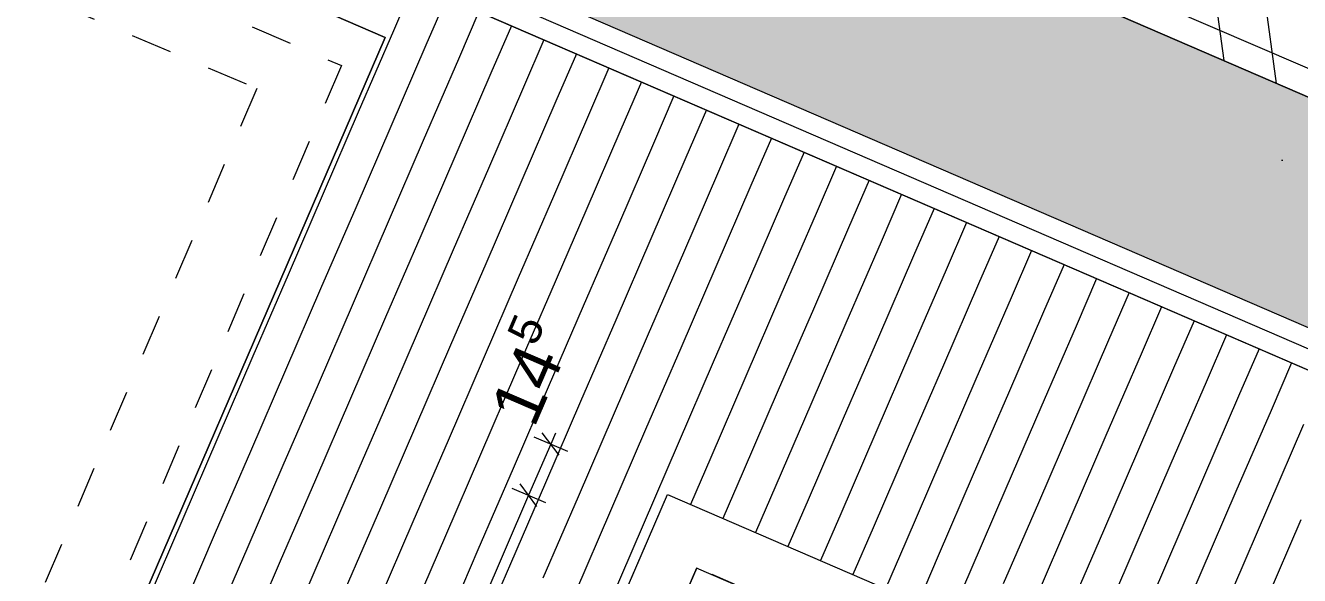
# Model space of a CAD drawing. Header units: millimetres. Extents: x 12535370 to 12566104, y 356204400 to 356234587.
# Drawn here: x 12549609 to 12552870, y 356218407 to 356219814 of the extents above; entities that cross this region are included whole.
import ezdxf
from ezdxf.enums import TextEntityAlignment as Align

# ---------------------------------------------------------------- set-up
doc = ezdxf.new("R2010")
doc.units = ezdxf.units.MM
doc.header["$MEASUREMENT"] = 0
doc.linetypes.add('Dashed', pattern=[211.666667, 105.833333, -105.833333])
doc.linetypes.add('Dot & Dashed', pattern=[6702.78, 3527.78, -1763.89, 0, -1411.11])
for name, color, linetype in [('New_045 Dachkonstruktionen', 7, 'Continuous'), ('New_080 Raumdefinitionen', 7, 'Continuous'), ('New_255 Plangrafiken', 7, 'Continuous'), ('New_290 Raster _ Achsen', 7, 'Continuous'), ('New_GRUNDSTÜCKSGRENZE', 7, 'Continuous')]:
    doc.layers.add(name, color=color, linetype=linetype)
for name, color, linetype, lineweight in [('New_045 Dachkonstruktionen_Pen_No__1', 7, 'Continuous', 13), ('New_255 Plangrafiken_Pen_No__1', 7, 'Continuous', 13), ('New_255 Plangrafiken_Pen_No__39', 8, 'Continuous', 13), ('New_290 Raster _ Achsen_Pen_No__108', 7, 'Continuous', 13), ('New_GRUNDSTÜCKSGRENZE_Pen_No__1', 7, 'Continuous', 13)]:
    doc.layers.add(name, color=color, linetype=linetype, lineweight=lineweight)
doc.layers.add('New_255 Plangrafiken_Pen_No__38', color=253, linetype='Continuous', lineweight=13, true_color=0xa2a2a2)
doc.styles.add('GENERATED_STYLE_1', font='arial.ttf')
doc.dimstyles.new('GENERATED_STYLE__1', dxfattribs={"dimtxt": 125, "dimasz": 47.5, "dimexe": 0.18, "dimexo": 2, "dimgap": 0, "dimtad": 1, "dimlfac": 0.001, "dimzin": 0, "dimdsep": 46, "dimtxsty": 'GENERATED_STYLE_1', "dimblk": 'ARROWHEAD_2', "dimblk1": 'ARROWHEAD_2', "dimblk2": 'ARROWHEAD_2', "dimcen": 0.09, "dimclrd": 7, "dimclre": 7, "dimclrt": 7, "dimadec": 0, "dimazin": 0, "dimtfac": 1, "dimtdec": 4, "dimtmove": 0, "dimatfit": 3, "dimfxl": 1, "dimtolj": 1, "dimtzin": 0, "dimarcsym": 0})

# ---------------------------------------------------------------- blocks, each defined once
blk = doc.blocks.new('Roof_1', base_point=(12552145.5, 356220991.7))
at = {"layer": 'New_045 Dachkonstruktionen_Pen_No__1', "color": 7, "linetype": 'Continuous', "lineweight": 13, "flags": 128}
blk.add_lwpolyline([(12555891.3, 356218416.1), (12549980.6, 356220954.5)], dxfattribs=at)
blk = doc.blocks.new('Fill_7', base_point=(12240439.2, 356160438.4))
at = {"layer": 'New_255 Plangrafiken_Pen_No__39', "color": 8, "linetype": 'Continuous', "lineweight": 13, "flags": 128}
blk.add_lwpolyline([(12554314.9, 356218028.9), (12553989.6, 356217275.8), (12551327, 356218425.9), (12550878, 356217386.6), (12554587.1, 356215784.3), (12555361.4, 356217576.8)], close=True, dxfattribs=at)
blk = doc.blocks.new('*X22', base_point=(12240439.2, 356160438.4))
at = {"layer": 'New_255 Plangrafiken_Pen_No__39', "color": 8, "linetype": 'Continuous', "lineweight": 13}
for p, q in [((12550603.3, 356219921.3), (12550550.8, 356219799.8)), ((12550603.3, 356219921.3), (12550550.8, 356219799.8)), ((12550686.5, 356219885.3), (12550634, 356219763.8)), ((12550686.5, 356219885.3), (12550634, 356219763.8)), ((12550769.7, 356219849.4), (12550717.2, 356219727.9)), ((12550769.7, 356219849.4), (12550717.2, 356219727.9)), ((12550550.8, 356219799.8), (12550460.9, 356219591.8)), ((12550550.8, 356219799.8), (12550460.9, 356219591.8)), ((12550852.9, 356219813.4), (12550800.4, 356219691.9)), ((12550852.9, 356219813.4), (12550800.4, 356219691.9)), ((12550634, 356219763.8), (12550544.1, 356219555.8)), ((12550634, 356219763.8), (12550544.1, 356219555.8)), ((12550936.1, 356219777.5), (12550883.6, 356219656)), ((12550936.1, 356219777.5), (12550883.6, 356219656)), ((12550717.2, 356219727.9), (12550627.3, 356219519.9)), ((12550717.2, 356219727.9), (12550627.3, 356219519.9)), ((12551019.3, 356219741.5), (12550966.8, 356219620)), ((12551019.3, 356219741.5), (12550966.8, 356219620)), ((12550800.4, 356219691.9), (12550710.6, 356219483.9)), ((12550800.4, 356219691.9), (12550710.6, 356219483.9)), ((12551102.5, 356219705.6), (12551050, 356219584.1)), ((12551102.5, 356219705.6), (12551050, 356219584.1)), ((12551185.7, 356219669.6), (12551133.2, 356219548.2)), ((12551185.7, 356219669.6), (12551133.2, 356219548.2)), ((12550883.6, 356219656), (12550793.8, 356219448)), ((12550883.6, 356219656), (12550793.8, 356219448)), ((12551268.9, 356219633.7), (12551216.4, 356219512.2)), ((12551268.9, 356219633.7), (12551216.4, 356219512.2)), ((12550966.8, 356219620), (12550877, 356219412)), ((12550966.8, 356219620), (12550877, 356219412)), ((12551352.1, 356219597.8), (12551299.7, 356219476.3)), ((12551352.1, 356219597.8), (12551299.7, 356219476.3)), ((12550460.9, 356219591.8), (12550371.1, 356219383.7)), ((12550460.9, 356219591.8), (12550371.1, 356219383.7)), ((12551050, 356219584.1), (12550960.2, 356219376.1)), ((12551050, 356219584.1), (12550960.2, 356219376.1)), ((12551435.3, 356219561.8), (12551382.9, 356219440.3)), ((12551435.3, 356219561.8), (12551382.9, 356219440.3)), ((12550544.1, 356219555.8), (12550454.3, 356219347.8)), ((12550544.1, 356219555.8), (12550454.3, 356219347.8)), ((12551133.2, 356219548.2), (12551043.4, 356219340.1)), ((12551133.2, 356219548.2), (12551043.4, 356219340.1)), ((12550627.3, 356219519.9), (12550537.5, 356219311.8)), ((12550627.3, 356219519.9), (12550537.5, 356219311.8)), ((12551216.4, 356219512.2), (12551126.6, 356219304.2)), ((12551216.4, 356219512.2), (12551126.6, 356219304.2)), ((12551518.5, 356219525.9), (12551466.1, 356219404.4)), ((12551518.5, 356219525.9), (12551466.1, 356219404.4)), ((12550710.6, 356219483.9), (12550620.7, 356219275.9)), ((12550710.6, 356219483.9), (12550620.7, 356219275.9)), ((12551299.7, 356219476.3), (12551209.8, 356219268.3)), ((12551299.7, 356219476.3), (12551209.8, 356219268.3)), ((12551601.8, 356219489.9), (12551549.3, 356219368.4)), ((12551601.8, 356219489.9), (12551549.3, 356219368.4)), ((12550793.8, 356219448), (12550703.9, 356219240)), ((12550793.8, 356219448), (12550703.9, 356219240)), ((12551382.9, 356219440.3), (12551293, 356219232.3)), ((12551382.9, 356219440.3), (12551293, 356219232.3)), ((12551685, 356219454), (12551632.5, 356219332.5)), ((12551685, 356219454), (12551632.5, 356219332.5)), ((12550877, 356219412), (12550787.1, 356219204)), ((12550877, 356219412), (12550787.1, 356219204)), ((12551466.1, 356219404.4), (12551376.2, 356219196.4)), ((12551466.1, 356219404.4), (12551376.2, 356219196.4)), ((12551768.2, 356219418), (12551715.7, 356219296.6)), ((12551768.2, 356219418), (12551715.7, 356219296.6)), ((12550371.1, 356219383.7), (12550281.2, 356219175.7)), ((12550371.1, 356219383.7), (12550281.2, 356219175.7)), ((12550960.2, 356219376.1), (12550870.3, 356219168.1)), ((12550960.2, 356219376.1), (12550870.3, 356219168.1)), ((12551549.3, 356219368.4), (12551459.4, 356219160.4)), ((12551549.3, 356219368.4), (12551459.4, 356219160.4)), ((12551851.4, 356219382.1), (12551798.9, 356219260.6)), ((12551851.4, 356219382.1), (12551798.9, 356219260.6)), ((12550454.3, 356219347.8), (12550364.4, 356219139.8)), ((12550454.3, 356219347.8), (12550364.4, 356219139.8)), ((12551043.4, 356219340.1), (12550953.5, 356219132.1)), ((12551043.4, 356219340.1), (12550953.5, 356219132.1)), ((12551934.6, 356219346.1), (12551882.1, 356219224.7)), ((12551934.6, 356219346.1), (12551882.1, 356219224.7)), ((12550537.5, 356219311.8), (12550447.6, 356219103.8)), ((12550537.5, 356219311.8), (12550447.6, 356219103.8)), ((12551126.6, 356219304.2), (12551036.7, 356219096.2)), ((12551126.6, 356219304.2), (12551036.7, 356219096.2)), ((12551632.5, 356219332.5), (12551542.6, 356219124.5)), ((12551632.5, 356219332.5), (12551542.6, 356219124.5)), ((12552017.8, 356219310.2), (12551965.3, 356219188.7)), ((12552017.8, 356219310.2), (12551965.3, 356219188.7)), ((12550620.7, 356219275.9), (12550530.8, 356219067.9)), ((12550620.7, 356219275.9), (12550530.8, 356219067.9)), ((12551209.8, 356219268.3), (12551119.9, 356219060.2)), ((12551209.8, 356219268.3), (12551119.9, 356219060.2)), ((12551715.7, 356219296.6), (12551625.8, 356219088.5)), ((12551715.7, 356219296.6), (12551625.8, 356219088.5)), ((12552101, 356219274.3), (12552048.5, 356219152.8)), ((12552101, 356219274.3), (12552048.5, 356219152.8)), ((12550703.9, 356219240), (12550614, 356219031.9)), ((12550703.9, 356219240), (12550614, 356219031.9)), ((12551798.9, 356219260.6), (12551709, 356219052.6)), ((12551798.9, 356219260.6), (12551709, 356219052.6)), ((12552184.2, 356219238.3), (12552131.7, 356219116.8)), ((12552184.2, 356219238.3), (12552131.7, 356219116.8)), ((12550787.1, 356219204), (12550697.2, 356218996)), ((12550787.1, 356219204), (12550697.2, 356218996)), ((12551293, 356219232.3), (12551203.1, 356219024.3)), ((12551293, 356219232.3), (12551203.1, 356219024.3)), ((12551882.1, 356219224.7), (12551792.2, 356219016.6)), ((12551882.1, 356219224.7), (12551792.2, 356219016.6)), ((12552267.4, 356219202.4), (12552214.9, 356219080.9)), ((12552267.4, 356219202.4), (12552214.9, 356219080.9)), ((12550281.2, 356219175.7), (12550191.4, 356218967.7)), ((12550281.2, 356219175.7), (12550191.4, 356218967.7)), ((12551376.2, 356219196.4), (12551286.3, 356218988.4)), ((12551376.2, 356219196.4), (12551286.3, 356218988.4)), ((12551965.3, 356219188.7), (12551875.4, 356218980.7)), ((12551965.3, 356219188.7), (12551875.4, 356218980.7)), ((12550364.4, 356219139.8), (12550274.6, 356218931.8)), ((12550364.4, 356219139.8), (12550274.6, 356218931.8)), ((12550870.3, 356219168.1), (12550780.5, 356218960.1)), ((12550870.3, 356219168.1), (12550780.5, 356218960.1)), ((12551459.4, 356219160.4), (12551369.6, 356218952.4)), ((12551459.4, 356219160.4), (12551369.6, 356218952.4)), ((12552048.5, 356219152.8), (12551958.7, 356218944.8)), ((12552048.5, 356219152.8), (12551958.7, 356218944.8)), ((12552350.6, 356219166.4), (12552298.1, 356219044.9)), ((12552350.6, 356219166.4), (12552298.1, 356219044.9)), ((12550953.5, 356219132.1), (12550863.7, 356218924.1)), ((12550953.5, 356219132.1), (12550863.7, 356218924.1)), ((12551542.6, 356219124.5), (12551452.8, 356218916.5)), ((12551542.6, 356219124.5), (12551452.8, 356218916.5)), ((12552131.7, 356219116.8), (12552041.9, 356218908.8)), ((12552131.7, 356219116.8), (12552041.9, 356218908.8)), ((12552433.8, 356219130.5), (12552381.3, 356219009)), ((12552433.8, 356219130.5), (12552381.3, 356219009)), ((12550447.6, 356219103.8), (12550357.8, 356218895.8)), ((12550447.6, 356219103.8), (12550357.8, 356218895.8)), ((12551036.7, 356219096.2), (12550946.9, 356218888.2)), ((12551036.7, 356219096.2), (12550946.9, 356218888.2)), ((12551625.8, 356219088.5), (12551536, 356218880.5)), ((12551625.8, 356219088.5), (12551536, 356218880.5)), ((12552214.9, 356219080.9), (12552125.1, 356218872.9)), ((12552214.9, 356219080.9), (12552125.1, 356218872.9)), ((12552517, 356219094.5), (12552464.5, 356218973.1)), ((12552517, 356219094.5), (12552464.5, 356218973.1)), ((12550530.8, 356219067.9), (12550441, 356218859.9)), ((12550530.8, 356219067.9), (12550441, 356218859.9)), ((12551119.9, 356219060.2), (12551030.1, 356218852.2)), ((12551119.9, 356219060.2), (12551030.1, 356218852.2)), ((12551709, 356219052.6), (12551619.2, 356218844.6)), ((12551709, 356219052.6), (12551619.2, 356218844.6)), ((12552298.1, 356219044.9), (12552208.3, 356218836.9)), ((12552298.1, 356219044.9), (12552208.3, 356218836.9)), ((12552600.2, 356219058.6), (12552547.8, 356218937.1)), ((12552600.2, 356219058.6), (12552547.8, 356218937.1)), ((12550614, 356219031.9), (12550524.2, 356218823.9)), ((12550614, 356219031.9), (12550524.2, 356218823.9)), ((12551203.1, 356219024.3), (12551113.3, 356218816.3)), ((12551203.1, 356219024.3), (12551113.3, 356218816.3)), ((12551792.2, 356219016.6), (12551702.4, 356218808.6)), ((12551792.2, 356219016.6), (12551702.4, 356218808.6)), ((12552381.3, 356219009), (12552291.5, 356218801)), ((12552381.3, 356219009), (12552291.5, 356218801)), ((12552683.4, 356219022.7), (12552631, 356218901.2)), ((12552683.4, 356219022.7), (12552631, 356218901.2)), ((12550697.2, 356218996), (12550607.4, 356218788)), ((12550697.2, 356218996), (12550607.4, 356218788)), ((12551286.3, 356218988.4), (12551196.5, 356218780.3)), ((12551286.3, 356218988.4), (12551196.5, 356218780.3)), ((12551875.4, 356218980.7), (12551785.6, 356218772.7)), ((12551875.4, 356218980.7), (12551785.6, 356218772.7)), ((12552766.6, 356218986.7), (12552714.2, 356218865.2)), ((12552766.6, 356218986.7), (12552714.2, 356218865.2)), ((12550191.4, 356218967.7), (12550101.5, 356218759.7)), ((12550191.4, 356218967.7), (12550101.5, 356218759.7)), ((12550780.5, 356218960.1), (12550690.6, 356218752)), ((12550780.5, 356218960.1), (12550690.6, 356218752)), ((12551369.6, 356218952.4), (12551279.7, 356218744.4)), ((12551369.6, 356218952.4), (12551279.7, 356218744.4)), ((12551958.7, 356218944.8), (12551868.8, 356218736.7)), ((12551958.7, 356218944.8), (12551868.8, 356218736.7)), ((12552464.5, 356218973.1), (12552374.7, 356218765)), ((12552464.5, 356218973.1), (12552374.7, 356218765)), ((12552849.9, 356218950.8), (12552797.4, 356218829.3)), ((12552849.9, 356218950.8), (12552797.4, 356218829.3)), ((12550274.6, 356218931.8), (12550184.7, 356218723.7)), ((12550274.6, 356218931.8), (12550184.7, 356218723.7)), ((12550863.7, 356218924.1), (12550773.8, 356218716.1)), ((12550863.7, 356218924.1), (12550773.8, 356218716.1)), ((12551452.8, 356218916.5), (12551362.9, 356218708.4)), ((12551452.8, 356218916.5), (12551362.9, 356218708.4)), ((12552041.9, 356218908.8), (12551952, 356218700.8)), ((12552041.9, 356218908.8), (12551952, 356218700.8)), ((12552547.8, 356218937.1), (12552457.9, 356218729.1)), ((12552547.8, 356218937.1), (12552457.9, 356218729.1)), ((12550357.8, 356218895.8), (12550267.9, 356218687.8)), ((12550357.8, 356218895.8), (12550267.9, 356218687.8)), ((12550946.9, 356218888.2), (12550857, 356218680.2)), ((12550946.9, 356218888.2), (12550857, 356218680.2)), ((12551536, 356218880.5), (12551446.1, 356218672.5)), ((12551536, 356218880.5), (12551446.1, 356218672.5)), ((12552631, 356218901.2), (12552541.1, 356218693.2)), ((12552631, 356218901.2), (12552541.1, 356218693.2)), ((12550441, 356218859.9), (12550351.1, 356218651.9)), ((12550441, 356218859.9), (12550351.1, 356218651.9)), ((12551030.1, 356218852.2), (12550940.2, 356218644.2)), ((12551030.1, 356218852.2), (12550940.2, 356218644.2)), ((12551619.2, 356218844.6), (12551529.3, 356218636.6)), ((12551619.2, 356218844.6), (12551529.3, 356218636.6)), ((12552125.1, 356218872.9), (12552035.2, 356218664.9)), ((12552125.1, 356218872.9), (12552035.2, 356218664.9)), ((12552714.2, 356218865.2), (12552624.3, 356218657.2)), ((12552714.2, 356218865.2), (12552624.3, 356218657.2)), ((12550524.2, 356218823.9), (12550434.3, 356218615.9)), ((12550524.2, 356218823.9), (12550434.3, 356218615.9)), ((12551113.3, 356218816.3), (12551023.4, 356218608.3)), ((12551113.3, 356218816.3), (12551023.4, 356218608.3)), ((12552208.3, 356218836.9), (12552118.4, 356218628.9)), ((12552208.3, 356218836.9), (12552118.4, 356218628.9)), ((12552797.4, 356218829.3), (12552707.5, 356218621.3)), ((12552797.4, 356218829.3), (12552707.5, 356218621.3)), ((12550607.4, 356218788), (12550517.5, 356218580)), ((12550607.4, 356218788), (12550517.5, 356218580)), ((12551196.5, 356218780.3), (12551106.6, 356218572.3)), ((12551196.5, 356218780.3), (12551106.6, 356218572.3)), ((12551702.4, 356218808.6), (12551612.5, 356218600.6)), ((12551702.4, 356218808.6), (12551612.5, 356218600.6)), ((12552291.5, 356218801), (12552201.6, 356218593)), ((12552291.5, 356218801), (12552201.6, 356218593)), ((12552880.6, 356218793.3), (12552790.7, 356218585.3)), ((12552880.6, 356218793.3), (12552790.7, 356218585.3)), ((12550101.5, 356218759.7), (12550011.6, 356218551.7)), ((12550101.5, 356218759.7), (12550011.6, 356218551.7)), ((12550690.6, 356218752), (12550600.7, 356218544)), ((12550690.6, 356218752), (12550600.7, 356218544)), ((12551785.6, 356218772.7), (12551695.7, 356218564.7)), ((12551785.6, 356218772.7), (12551695.7, 356218564.7)), ((12552374.7, 356218765), (12552284.8, 356218557)), ((12552374.7, 356218765), (12552284.8, 356218557)), ((12550184.7, 356218723.7), (12550094.8, 356218515.7)), ((12550184.7, 356218723.7), (12550094.8, 356218515.7)), ((12550773.8, 356218716.1), (12550683.9, 356218508.1)), ((12550773.8, 356218716.1), (12550683.9, 356218508.1)), ((12551279.7, 356218744.4), (12551189.8, 356218536.4)), ((12551279.7, 356218744.4), (12551189.8, 356218536.4)), ((12551868.8, 356218736.7), (12551778.9, 356218528.7)), ((12551868.8, 356218736.7), (12551778.9, 356218528.7)), ((12552457.9, 356218729.1), (12552368, 356218521.1)), ((12552457.9, 356218729.1), (12552368, 356218521.1)), ((12550267.9, 356218687.8), (12550178, 356218479.8)), ((12550267.9, 356218687.8), (12550178, 356218479.8)), ((12551362.9, 356218708.4), (12551311.1, 356218588.6)), ((12551362.9, 356218708.4), (12551311.1, 356218588.6)), ((12551952, 356218700.8), (12551862.1, 356218492.8)), ((12551952, 356218700.8), (12551862.1, 356218492.8)), ((12552541.1, 356218693.2), (12552451.2, 356218485.1)), ((12552541.1, 356218693.2), (12552451.2, 356218485.1)), ((12550351.1, 356218651.9), (12550261.3, 356218443.8)), ((12550351.1, 356218651.9), (12550261.3, 356218443.8)), ((12550857, 356218680.2), (12550767.1, 356218472.1)), ((12550857, 356218680.2), (12550767.1, 356218472.1)), ((12551446.1, 356218672.5), (12551394.3, 356218552.6)), ((12551446.1, 356218672.5), (12551394.3, 356218552.6)), ((12552035.2, 356218664.9), (12551945.3, 356218456.8)), ((12552035.2, 356218664.9), (12551945.3, 356218456.8)), ((12552624.3, 356218657.2), (12552534.4, 356218449.2)), ((12552624.3, 356218657.2), (12552534.4, 356218449.2)), ((12550434.3, 356218615.9), (12550344.5, 356218407.9)), ((12550434.3, 356218615.9), (12550344.5, 356218407.9)), ((12550940.2, 356218644.2), (12550850.4, 356218436.2)), ((12550940.2, 356218644.2), (12550850.4, 356218436.2)), ((12551529.3, 356218636.6), (12551477.5, 356218516.7)), ((12551529.3, 356218636.6), (12551477.5, 356218516.7)), ((12552118.4, 356218628.9), (12552028.6, 356218420.9)), ((12552118.4, 356218628.9), (12552028.6, 356218420.9)), ((12552707.5, 356218621.3), (12552617.7, 356218413.3)), ((12552707.5, 356218621.3), (12552617.7, 356218413.3)), ((12551023.4, 356218608.3), (12550933.6, 356218400.2)), ((12551023.4, 356218608.3), (12550933.6, 356218400.2)), ((12551612.5, 356218600.6), (12551560.7, 356218480.7)), ((12551612.5, 356218600.6), (12551560.7, 356218480.7)), ((12552201.6, 356218593), (12552111.8, 356218385)), ((12552201.6, 356218593), (12552111.8, 356218385)), ((12552790.7, 356218585.3), (12552700.9, 356218377.3)), ((12552790.7, 356218585.3), (12552700.9, 356218377.3)), ((12550011.6, 356218551.7), (12549921.8, 356218343.7)), ((12550011.6, 356218551.7), (12549921.8, 356218343.7)), ((12550517.5, 356218580), (12550427.7, 356218371.9)), ((12550517.5, 356218580), (12550427.7, 356218371.9)), ((12551106.6, 356218572.3), (12551016.8, 356218364.3)), ((12551106.6, 356218572.3), (12551016.8, 356218364.3)), ((12551695.7, 356218564.7), (12551643.9, 356218444.8)), ((12551695.7, 356218564.7), (12551643.9, 356218444.8)), ((12552284.8, 356218557), (12552195, 356218349)), ((12552284.8, 356218557), (12552195, 356218349)), ((12550600.7, 356218544), (12550510.9, 356218336)), ((12550600.7, 356218544), (12550510.9, 356218336)), ((12551189.8, 356218536.4), (12551100, 356218328.4)), ((12551189.8, 356218536.4), (12551100, 356218328.4)), ((12551778.9, 356218528.7), (12551727.2, 356218408.9)), ((12551778.9, 356218528.7), (12551727.2, 356218408.9)), ((12552368, 356218521.1), (12552278.2, 356218313.1)), ((12552368, 356218521.1), (12552278.2, 356218313.1)), ((12552873.9, 356218549.4), (12552784.1, 356218341.4)), ((12552873.9, 356218549.4), (12552784.1, 356218341.4)), ((12550094.8, 356218515.7), (12550005, 356218307.7)), ((12550094.8, 356218515.7), (12550005, 356218307.7)), ((12550683.9, 356218508.1), (12550594.1, 356218300.1)), ((12550683.9, 356218508.1), (12550594.1, 356218300.1)), ((12551862.1, 356218492.8), (12551810.4, 356218372.9)), ((12551862.1, 356218492.8), (12551810.4, 356218372.9)), ((12552451.2, 356218485.1), (12552361.4, 356218277.1)), ((12552451.2, 356218485.1), (12552361.4, 356218277.1)), ((12550178, 356218479.8), (12550088.2, 356218271.8)), ((12550178, 356218479.8), (12550088.2, 356218271.8)), ((12550767.1, 356218472.1), (12550677.3, 356218264.1)), ((12550767.1, 356218472.1), (12550677.3, 356218264.1)), ((12551945.3, 356218456.8), (12551893.6, 356218337)), ((12551945.3, 356218456.8), (12551893.6, 356218337)), ((12550261.3, 356218443.8), (12550171.4, 356218235.8)), ((12550261.3, 356218443.8), (12550171.4, 356218235.8)), ((12550850.4, 356218436.2), (12550760.5, 356218228.2)), ((12550850.4, 356218436.2), (12550760.5, 356218228.2)), ((12552028.6, 356218420.9), (12551976.8, 356218301)), ((12552028.6, 356218420.9), (12551976.8, 356218301)), ((12552534.4, 356218449.2), (12552444.6, 356218241.2)), ((12552534.4, 356218449.2), (12552444.6, 356218241.2)), ((12550344.5, 356218407.9), (12550254.6, 356218199.9)), ((12550344.5, 356218407.9), (12550254.6, 356218199.9)), ((12552617.7, 356218413.3), (12552527.8, 356218205.2)), ((12552617.7, 356218413.3), (12552527.8, 356218205.2))]:
    blk.add_line(p, q, dxfattribs=at)
blk = doc.blocks.new('Fill_8', base_point=(12240439.2, 356160438.4))
at = {"layer": 'New_255 Plangrafiken_Pen_No__1', "color": 7, "linetype": 'Continuous', "lineweight": 13, "flags": 128}
for points in [[(12543775.7, 356222870.6), (12542401, 356219339.3), (12542722.6, 356219200.3), (12542590.8, 356218895.1), (12555592.9, 356213278.5), (12555257.1, 356215439.6), (12554698.2, 356215681), (12554678.4, 356215635.1), (12553145.9, 356216299.7), (12552809, 356215519.6), (12550881.1, 356216352.3), (12551218.3, 356217132.7), (12550707.9, 356217353.3), (12551252.5, 356218613.9), (12553915, 356217463.7), (12554288.8, 356218329.1), (12550457.2, 356219984.3), (12549776.9, 356224310.1), (12547607.2, 356225247.3), (12546139.4, 356221849.6)], [(12547645.8, 356218402.4), (12547749.5, 356218642.4), (12548602.1, 356220616.1), (12550530, 356219783.3), (12549677.3, 356217809.6), (12548468.4, 356218331.9), (12548364.7, 356218091.9)]]:
    blk.add_lwpolyline(points, close=True, dxfattribs=at)
at = {"layer": 'New_255 Plangrafiken_Pen_No__39', "color": 8, "linetype": 'Continuous', "lineweight": 13}
blk.add_blockref('*X22', (12240439.2, 356160438.4), dxfattribs=at)
blk = doc.blocks.new('Standard grid marker[6]', base_point=(12557683.4, 356229842.1))
at = {"layer": 'New_290 Raster _ Achsen_Pen_No__108', "color": 7, "linetype": 'Dot & Dashed', "lineweight": 13}
blk.add_line((12557286.9, 356228924.1), (12549224.7, 356210261), dxfattribs=at)
at = {"layer": 'New_290 Raster _ Achsen_Pen_No__108', "color": 7, "lineweight": 13, "style": 'GENERATED_STYLE_1'}
for tag, p in [('AC_MarkerText_1_0', (12557796.2, 356230068.8)), ('AC_MarkerText_1_1', (12548802.1, 356209248.4))]:
    blk.add_attdef(tag, text='', height=150, rotation=336.6365, dxfattribs=at).set_placement(p, align=Align.TOP_CENTER)
blk = doc.blocks.new('Polyline_1', base_point=(12547951.5, 356208754.5))
at = {"layer": 'New_255 Plangrafiken_Pen_No__1', "color": 7, "linetype": 'Dot & Dashed', "lineweight": 13, "flags": 128}
blk.add_lwpolyline([(12547951.5, 356208754.5), (12548158.4, 356208665.1), (12555622.5, 356225943.9), (12555614.4, 356225947.5)], dxfattribs=at)
blk = doc.blocks.new('*D96', base_point=(12240439.2, 356160438.4))
at = {"layer": 'New_GRUNDSTÜCKSGRENZE_Pen_No__1', "color": 7, "linetype": 'Continuous', "lineweight": 13, "transparency": 16777216}
for p, q in [((12549680, 356220150.5), (12548827.4, 356218176.8)), ((12549637, 356220169.1), (12549723, 356220131.9)), ((12549701.5, 356220121.5), (12549658.5, 356220179.4)), ((12549692.1, 356220178.5), (12549680, 356220150.5)), ((12548784.4, 356218195.4), (12548870.4, 356218158.2)), ((12548805.9, 356218205.7), (12548848.9, 356218147.8)), ((12548827.4, 356218176.8), (12548815.3, 356218148.7))]:
    blk.add_line(p, q, dxfattribs=at)
at = {"layer": 'New_GRUNDSTÜCKSGRENZE_Pen_No__1', "color": 7, "lineweight": 13, "transparency": 16777216, "insert": (12549164.6, 356219020.4), "char_height": 125, "attachment_point": 7, "rotation": 66.6365, "style": 'GENERATED_STYLE_1'}
blk.add_mtext('\\A1;{\\pql;\\fArial|b0|i0|c0|p0;\\W1.000000;2,15}', dxfattribs=at)
blk = doc.blocks.new('ARROWHEAD_2')
at = {"color": 0, "linetype": 'Continuous', "lineweight": 0}
for p, q in [((0, 0), (-1, 0)), ((-0.378, -0.655), (0.378, 0.655))]:
    blk.add_line(p, q, dxfattribs=at)
blk = doc.blocks.new('*D97', base_point=(12240439.2, 356160438.4))
at = {"layer": 'New_GRUNDSTÜCKSGRENZE_Pen_No__1', "color": 7, "linetype": 'Continuous', "lineweight": 13, "transparency": 16777216}
for p, q in [((12550910.3, 356218761.7), (12550996.4, 356218724.5)), ((12550974.9, 356218714.2), (12550931.8, 356218772.1)), ((12550965.5, 356218771.2), (12550953.3, 356218743.1)), ((12550953.3, 356218743.1), (12550896.6, 356218611.9)), ((12550918.2, 356218582.9), (12550875.1, 356218640.8))]:
    blk.add_line(p, q, dxfattribs=at)
at = {"layer": 'New_GRUNDSTÜCKSGRENZE_Pen_No__1', "color": 7, "lineweight": 13, "transparency": 16777216, "insert": (12550944, 356218766.8), "char_height": 125, "attachment_point": 7, "rotation": 66.6365, "style": 'GENERATED_STYLE_1'}
blk.add_mtext('\\A1;{\\pql;\\fArial|b0|i0|c0|p0;\\W1.000000;14\\fArial|b0|i0|c0|p0;\\W1.000000;\\A1{\\H.66x;\\S5^  ;}}', dxfattribs=at)
blk = doc.blocks.new('*D98', base_point=(12240439.2, 356160438.4))
at = {"layer": 'New_GRUNDSTÜCKSGRENZE_Pen_No__1', "color": 7, "linetype": 'Continuous', "lineweight": 13, "transparency": 16777216}
for p, q in [((12550953.3, 356218743.1), (12550896.6, 356218611.9)), ((12550853.6, 356218630.5), (12550939.7, 356218593.3)), ((12550918.2, 356218582.9), (12550875.1, 356218640.8)), ((12550896.6, 356218611.9), (12550447.6, 356217572.5)), ((12550404.6, 356217591.1), (12550490.7, 356217553.9)), ((12550447.6, 356217572.5), (12550408.7, 356217482.5)), ((12550469.2, 356217543.5), (12550426.1, 356217601.4))]:
    blk.add_line(p, q, dxfattribs=at)
at = {"layer": 'New_GRUNDSTÜCKSGRENZE_Pen_No__1', "color": 7, "lineweight": 13, "transparency": 16777216, "char_height": 125, "attachment_point": 7, "rotation": 66.6365, "style": 'GENERATED_STYLE_1'}
for s, insert in [('\\A1;{\\pql;\\fArial|b0|i0|c0|p0;\\W1.000000;1,13}', (12550583, 356217948.9)), ('\\A1;{\\pql;\\fArial|b0|i0|c0|p0;\\W1.000000;10}', (12550431.8, 356217599))]:
    blk.add_mtext(s, dxfattribs=dict(at, insert=insert))
blk = doc.blocks.new('*D99', base_point=(12240439.2, 356160438.4))
at = {"layer": 'New_GRUNDSTÜCKSGRENZE_Pen_No__1', "color": 7, "linetype": 'Continuous', "lineweight": 13, "transparency": 16777216}
for p, q in [((12550896.6, 356218611.9), (12550447.6, 356217572.5)), ((12550404.6, 356217591.1), (12550490.7, 356217553.9)), ((12550447.6, 356217572.5), (12550408.7, 356217482.5)), ((12550469.2, 356217543.5), (12550426.1, 356217601.4)), ((12550430.3, 356217453.5), (12550387.2, 356217511.4)), ((12550365.7, 356217501.1), (12550451.8, 356217463.9))]:
    blk.add_line(p, q, dxfattribs=at)

msp = doc.modelspace()

# ---------------------------------------------------------------- hatches: boundary and pattern name
at = {"layer": 'New_255 Plangrafiken_Pen_No__1', "linetype": 'Continuous', "lineweight": 13}
h = msp.add_hatch(dxfattribs=at)
h.set_pattern_fill('DOUBLE_1_8', style=0, pattern_type=2)
h.set_pattern_definition([(97.84, (12553471.2, 356223128.6), (-1162.25, 181.06), []), (97.84, (12553342, 356223148.7), (-1162.25, 181.06), [])])
h.paths.add_polyline_path([(12551499.404, 356224970.373), (12551833.53, 356222846.034), (12552145.542, 356220991.716), (12550272.802, 356221800.709), (12550447.985, 356220686.856), (12555922.377, 356218322.009), (12555111.397, 356223410.052)])
h.paths.add_polyline_path([(12554044.383, 356220353.892), (12552885.146, 356220851.564), (12553499.272, 356222273.207), (12554640.84, 356221780.069)], flags=0)
at = {"layer": 'New_255 Plangrafiken_Pen_No__38', "linetype": 'Continuous', "lineweight": 13, "true_color": 0xa2a2a2}
msp.add_hatch(color=253, dxfattribs=at).paths.add_polyline_path([(12550447.985, 356220686.856), (12550547.472, 356220054.287), (12556020.586, 356217689.993), (12555922.377, 356218322.009)])

# ---------------------------------------------------------------- linework, layer by layer
at = {"layer": 'New_080 Raumdefinitionen', "color": 21, "linetype": 'Continuous', "lineweight": 0, "true_color": 0xffa8a8, "flags": 128}
for points in [[(12542280.303, 356219029.271), (12555592.899, 356213278.45), (12555257.083, 356215439.554), (12554698.236, 356215680.967), (12554658.579, 356215589.166), (12550686.955, 356217304.842), (12551252.455, 356218613.92), (12553915.001, 356217463.744), (12554288.841, 356218329.147), (12550575.415, 356219933.285), (12550457.245, 356219984.332), (12549776.913, 356224310.057), (12547607.171, 356225247.35), (12546139.389, 356221849.577), (12543775.698, 356222870.65)], [(12547749.529, 356218642.388), (12548602.141, 356220616.103), (12550529.956, 356219783.319), (12549677.344, 356217809.604)]]:
    msp.add_lwpolyline(points, close=True, dxfattribs=at)
at = {"layer": 'New_255 Plangrafiken_Pen_No__1', "color": 7, "linetype": 'Continuous', "lineweight": 13}
for points in [[(12546301.861, 356222477.912), (12547550.764, 356225368.94), (12549847.258, 356224376.893), (12550547.472, 356220054.287), (12556020.586, 356217689.993)], [(12554282.597, 356218440.776), (12554262.768, 356218394.875), (12550502.359, 356220019.31), (12549822.026, 356224345.035), (12547581.098, 356225313.078), (12546113.317, 356221915.305), (12543747.917, 356222937.117), (12542355.074, 356219359.11)], [(12546139.389, 356221849.577), (12547607.171, 356225247.35), (12549776.913, 356224310.057), (12550457.245, 356219984.332), (12554197.04, 356218368.803), (12553823.2, 356217503.401)]]:
    msp.add_lwpolyline(points, dxfattribs=at)
at = {"layer": 'New_255 Plangrafiken_Pen_No__1', "color": 7, "linetype": 'Continuous', "lineweight": 13, "flags": 128}
for points in [[(12551499.404, 356224970.373), (12551833.53, 356222846.034), (12552145.542, 356220991.716), (12550272.802, 356221800.709), (12550447.985, 356220686.856), (12555922.377, 356218322.009), (12555111.397, 356223410.052)], [(12550447.985, 356220686.856), (12550547.472, 356220054.287), (12556020.586, 356217689.993), (12555922.377, 356218322.009)]]:
    msp.add_lwpolyline(points, close=True, dxfattribs=at)
at = {"layer": 'New_255 Plangrafiken_Pen_No__1', "color": 7, "linetype": 'Continuous', "lineweight": 13}
msp.add_lwpolyline([(12547824.303, 356218815.484), (12548543.136, 356218504.96), (12548468.361, 356218331.864), (12549677.344, 356217809.604), (12550529.956, 356219783.319), (12548602.141, 356220616.103)], close=True, dxfattribs=at)
at = {"layer": 'New_255 Plangrafiken_Pen_No__1', "color": 7, "linetype": 'Dashed', "lineweight": 13}
for points in [[(12548634.428, 356220481.519), (12550417.919, 356219711.325), (12549651.242, 356217918.106), (12547860.874, 356218690.754)], [(12549546.983, 356218126.541), (12548058.314, 356218769.622), (12548712.644, 356220284.333), (12550201.314, 356219652.958)], [(12555361.419, 356217576.769), (12554314.891, 356218028.852), (12553989.567, 356217275.761), (12551327.021, 356218425.936), (12550878.03, 356217386.566), (12551256.838, 356217222.059), (12554587.105, 356215784.307)]]:
    msp.add_lwpolyline(points, close=True, dxfattribs=at)

# ---------------------------------------------------------------- block references
at = {"layer": 'New_045 Dachkonstruktionen', "color": 7, "linetype": 'Continuous', "lineweight": 13}
msp.add_blockref('Roof_1', (12552145.542, 356220991.716), dxfattribs=at)
at = {"layer": 'New_255 Plangrafiken', "color": 7, "linetype": 'Dot & Dashed', "lineweight": 13}
msp.add_blockref('Polyline_1', (12547951.47, 356208754.471), dxfattribs=at)
at = {"layer": 'New_255 Plangrafiken_Pen_No__39', "color": 8, "linetype": 'Continuous', "lineweight": 13}
for name in ['Fill_8', 'Fill_7']:
    msp.add_blockref(name, (12240439.157, 356160438.356), dxfattribs=at)
at = {"layer": 'New_290 Raster _ Achsen', "color": 7, "linetype": 'Continuous', "lineweight": 13}
msp.add_blockref('Standard grid marker[6]', (12557683.441, 356229842.076), dxfattribs=at)

# ---------------------------------------------------------------- dimensions: what is measured, and where the dimension line sits
at = {"layer": 'New_GRUNDSTÜCKSGRENZE', "color": 7, "linetype": 'Continuous', "lineweight": 13}
for base, p1, p2, picture, middle in [((12548827.401, 356218176.765), (12550529.956, 356219783.319), (12549677.344, 356217809.604), '*D96', (12549171.398, 356219193.73)), ((12550896.622, 356218611.862), (12551252.455, 356218613.92), (12551327.021, 356218425.936), '*D97', (12550984.628, 356219036.233)), ((12550447.631, 356217572.491), (12551327.021, 356218425.936), (12550878.03, 356217386.566), '*D98', (12550589.817, 356218122.284)), ((12550408.742, 356217482.467), (12550878.03, 356217386.566), (12550707.866, 356217353.25), '*D99', (12550412.193, 356217711.101))]:
    dim = msp.add_linear_dim(base=base, p1=p1, p2=p2, angle=246.636458, dimstyle='GENERATED_STYLE__1', dxfattribs=at)
    dim.commit()
    dim.dimension.update_dxf_attribs({"geometry": picture, "text_midpoint": middle, "dimtype": 160, "text_rotation": 66.636458})

doc.saveas('drawing.dxf')
